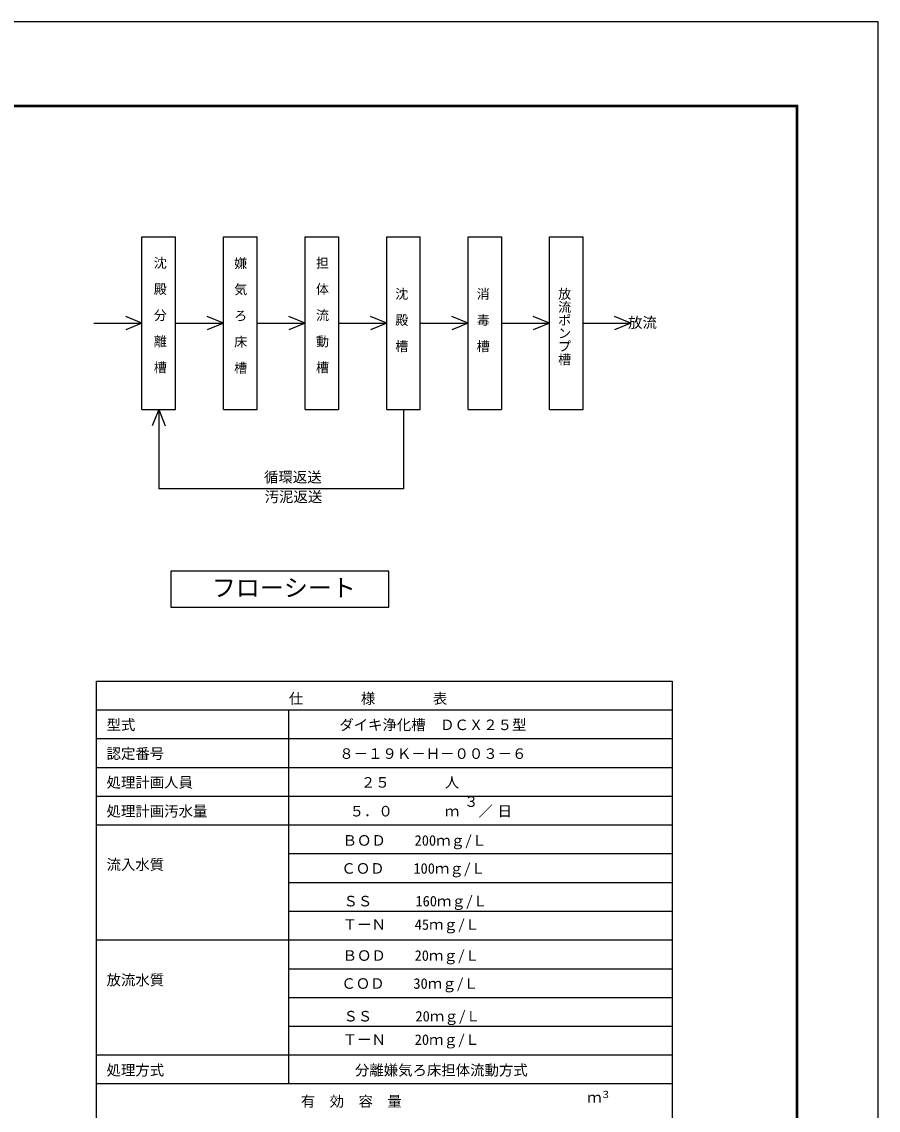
# Model space of a CAD drawing. Units: millimetres, scale not verified. Extents: x -14850 to 14850, y -10500 to 10500.
# Drawn here: x 5926 to 14850, y -848 to 10500 of the extents above; entities that cross this region are included whole.
import ezdxf
from ezdxf.enums import TextEntityAlignment as Align

# ---------------------------------------------------------------- set-up
doc = ezdxf.new("R2010")
doc.units = ezdxf.units.MM
doc.header["$LTSCALE"] = 50
for name, color, linetype, lineweight in [('0-4_07', 4, 'Continuous', 25), ('0-8_図面枠', 7, 'Continuous', 25), ('0-9_Axis_waku', 7, 'Continuous', 25)]:
    doc.layers.add(name, color=color, linetype=linetype, lineweight=lineweight)
doc.styles.add('@ＭＳ ゴシック', font='')
doc.styles.add('ＭＳ ゴシック', font='')
doc.styles.get('@ＭＳ ゴシック').set_extended_font_data('@MS Gothic')
doc.styles.get('ＭＳ ゴシック').set_extended_font_data('MS Gothic')

msp = doc.modelspace()

# ---------------------------------------------------------------- linework, layer by layer
at = {"layer": '0-4_07', "color": 7}
for p, q in [((7178.46, 8257.17), (7526.33, 8257.17)), ((7178.46, 6457.17), (7178.46, 8257.17)), ((7528.45, 6457.17), (7528.45, 8257.17)), ((8028.46, 6457.17), (8028.46, 8257.17)), ((8028.46, 8257.17), (8378.44, 8257.17)), ((8878.44, 8257.17), (9226.3, 8257.17)), ((8878.44, 6457.17), (8878.44, 8257.17)), ((9228.43, 6457.17), (9228.43, 8257.17)), ((9728.42, 8257.17), (10076.28, 8257.17)), ((9728.42, 6457.17), (9728.42, 8257.17)), ((10078.41, 6457.17), (10078.41, 8257.17)), ((10576.92, 8257.17), (10924.78, 8257.17)), ((10576.92, 6457.17), (10576.92, 8257.17)), ((10926.91, 6457.17), (10926.91, 8257.17)), ((11425.41, 8257.17), (11773.27, 8257.17)), ((11425.41, 6457.17), (11425.41, 8257.17)), ((11775.4, 6457.17), (11775.4, 8257.17)), ((7178.46, 7357.16), (7008.81, 7425.85)), ((8028.46, 7357.16), (7858.8, 7425.85)), ((8878.44, 7357.16), (8708.78, 7425.85)), ((9728.42, 7357.16), (9558.78, 7425.85)), ((10576.92, 7357.16), (10407.27, 7425.85)), ((11425.41, 7357.16), (11255.77, 7425.85)), ((12273.27, 7357.16), (12103.62, 7425.85)), ((6678.47, 7357.16), (7178.46, 7357.16)), ((7178.46, 7357.16), (7008.81, 7288.47)), ((7528.45, 7357.16), (8028.46, 7357.16)), ((8028.46, 7357.16), (7858.8, 7288.48)), ((8378.44, 7357.16), (8878.44, 7357.16)), ((8878.44, 7357.16), (8708.78, 7288.48)), ((9228.43, 7357.16), (9728.42, 7357.16)), ((9728.42, 7357.16), (9558.78, 7288.47)), ((10076.92, 7357.16), (10576.92, 7357.16)), ((10576.92, 7357.16), (10407.27, 7288.47)), ((10925.42, 7357.16), (11425.41, 7357.16)), ((11425.41, 7357.16), (11255.77, 7288.47)), ((11773.27, 7357.16), (12273.27, 7357.16)), ((12273.27, 7357.16), (12103.62, 7288.47)), ((7178.46, 6457.17), (7526.97, 6457.17)), ((7352.72, 6457.17), (7284.03, 6287.51)), ((7352.72, 6457.17), (7352.72, 5629.67)), ((7352.72, 6457.17), (7421.4, 6287.51)), ((8878.44, 6457.17), (9226.94, 6457.17)), ((9728.42, 6457.17), (10076.92, 6457.17)), ((10576.92, 6457.17), (10925.42, 6457.17)), ((11425.41, 6457.17), (11773.92, 6457.17)), ((7477.62, 4773), (7477.62, 4397.2)), ((9749.49, 4773), (7477.62, 4773)), ((9749.49, 4397.2), (9749.49, 4773)), ((7477.62, 4397.2), (9749.49, 4397.2))]:
    msp.add_line(p, q, dxfattribs=at)
at = {"layer": '0-4_07', "color": 3}
for p, q in [((6704.32, 3627.22), (12704.32, 3627.22)), ((6704.32, -3572.8), (6704.32, 3627.22)), ((12704.32, 3627.22), (12704.32, -3572.8)), ((6704.32, 3327.22), (12704.32, 3327.22)), ((8704.32, 3327.22), (8704.32, -572.81)), ((6704.32, 3027.22), (12704.32, 3027.22)), ((6704.32, 2727.22), (12704.32, 2727.22)), ((6704.32, 2427.22), (12704.32, 2427.22)), ((6704.32, 2127.22), (12704.32, 2127.22)), ((8704.32, 1827.22), (12704.32, 1827.22)), ((8704.32, 1527.21), (12704.32, 1527.21)), ((8704.32, 1227.21), (12704.32, 1227.21)), ((6704.32, 927.21), (12704.32, 927.21)), ((8704.32, 627.2), (12704.32, 627.2)), ((8704.32, 327.2), (12704.32, 327.2)), ((8704.32, 27.2), (12704.32, 27.2)), ((12704.32, -272.8), (6704.32, -272.8)), ((12704.32, -572.81), (6704.32, -572.81))]:
    msp.add_line(p, q, dxfattribs=at)
at = {"layer": '0-4_07', "color": 7}
for points in [[(8028.46, 6457.17), (8378.44, 6457.17), (8378.44, 8257.17)], [(9902.67, 6457.17), (9902.67, 5629.67), (7352.72, 5629.67)]]:
    msp.add_lwpolyline(points, dxfattribs=at)
at = {"layer": '0-8_図面枠'}
msp.add_lwpolyline([(-14850, -10500), (14850, -10500), (14850, 10500), (-14850, 10500)], close=True, dxfattribs=at)
at = {"layer": '0-9_Axis_waku'}
for p, q in [((-12964, 9629), (14014, 9629)), ((-12963, 9628), (14013, 9628)), ((-12962, 9627), (14012, 9627)), ((-12961, 9626), (14011, 9626)), ((-12960, 9625), (14010, 9625)), ((-12959, 9624), (14009, 9624)), ((-12958, 9623), (14008, 9623)), ((-12957, 9622), (14007, 9622)), ((-12956, 9621), (14006, 9621)), ((-12955, 9620), (14005, 9620)), ((-12954, 9619), (14004, 9619)), ((-12953, 9618), (14003, 9618)), ((-12952, 9617), (14002, 9617)), ((-12951, 9616), (14001, 9616)), ((-12950, 9615), (14000, 9615)), ((14000, -9665), (14000, 9615)), ((14001, -9666.01), (14001, 9616)), ((14002, -9667.01), (14002, 9617)), ((14003, -9668.01), (14003, 9618)), ((14004, -9669.01), (14004, 9619)), ((14005, -9670.01), (14005, 9620)), ((14006, -9671.01), (14006, 9621)), ((14007, -9672.01), (14007, 9622)), ((14008, -9673.01), (14008, 9623)), ((14009, -9674.01), (14009, 9624)), ((14010, -9675.01), (14010, 9625)), ((14011, -9676.01), (14011, 9626)), ((14012, -9677.01), (14012, 9627)), ((14013, -9678.01), (14013, 9628)), ((14014, -9679.01), (14014, 9629))]:
    msp.add_line(p, q, dxfattribs=at)

# ---------------------------------------------------------------- texts
at = {"layer": '0-4_07'}
for s, height, rotation, style, p in [('沈\u3000殿\u3000分\u3000離\u3000槽', 100, 270, '@ＭＳ ゴシック', (7287.55, 8055.81)), ('嫌\u3000気\u3000ろ\u3000床\u3000槽', 100, 270, '@ＭＳ ゴシック', (8125.36, 8051.77)), ('担\u3000体\u3000流\u3000動\u3000槽', 100, 270, '@ＭＳ ゴシック', (8977.47, 8055.81)), ('沈\u3000殿\u3000槽', 100, 270, '@ＭＳ ゴシック', (9803.93, 7732.16)), ('消\u3000毒\u3000槽', 100, 270, '@ＭＳ ゴシック', (10652.42, 7732.16)), ('放流ポンプ槽', 100, 270, '@ＭＳ ゴシック', (11500.92, 7732.17)), ('放流', 110, 0.001, 'ＭＳ ゴシック', (12243.22, 7276.34))]:
    msp.add_text(s, height=height, rotation=rotation, dxfattribs=dict(at, style=style)).set_placement(p, align=Align.BOTTOM_LEFT)
at = {"layer": '0-4_07', "style": 'ＭＳ ゴシック'}
for s, height, p in [('循環返送', 110, (8449.81, 5665)), ('汚泥返送', 110, (8456.65, 5459.8)), ('フローシート', 183.3, (7906.54, 4452.59)), ('仕\u3000\u3000\u3000\u3000様\u3000\u3000\u3000\u3000表', 110, (8709.31, 3357.22)), ('型式', 110, (6809.32, 3082.21)), ('ダイキ浄化槽\u3000ＤＣＸ２５型', 110, (9234.32, 3082.21)), ('認定番号', 110, (6809.32, 2782.22)), ('８－１９Ｋ－Ｈ－００３－６', 110, (9234.32, 2782.22)), ('処理計画人員\u3000', 110, (6809.32, 2482.22)), ('２５', 110, (9459.32, 2482.22)), ('人', 110, (10334.33, 2482.22)), ('３', 110, (10534.32, 2282.22)), ('処理計画汚水量', 110, (6809.32, 2182.22)), ('５．０', 110, (9341.96, 2182.22)), ('ｍ', 110, (10334.33, 2182.22)), ('／', 110, (10684.32, 2182.22)), ('日', 110, (10884.32, 2182.22)), ('ＢＯＤ\u3000\u3000200ｍｇ/Ｌ', 110, (9268.75, 1877.23)), ('流入水質', 110, (6809.32, 1625.26)), ('ＣＯＤ\u3000\u3000100ｍｇ/Ｌ', 110, (9256.33, 1585.34)), ('ＳＳ\u3000\u3000\u3000160ｍｇ/Ｌ', 110, (9277.82, 1244.51)), ('ＴーＮ\u3000\u300045ｍｇ/Ｌ', 110, (9270.14, 1000.41)), ('ＢＯＤ\u3000\u300020ｍｇ/Ｌ', 110, (9268.75, 677.22)), ('放流水質', 110, (6809.32, 422.54)), ('ＣＯＤ\u3000\u300030ｍｇ/Ｌ', 110, (9256.33, 385.32)), ('ＳＳ\u3000\u3000\u300020ｍｇ/Ｌ', 110, (9277.82, 44.5)), ('ＴーＮ\u3000\u300020ｍｇ/Ｌ', 110, (9270.14, -199.6)), ('処理方式\u3000\u3000\u3000', 110, (6809.32, -517.8)), ('分離嫌気ろ床担体流動方式', 110, (9397.39, -517.8)), ('３', 73.31, (11959.32, -742.81)), ('有\u3000効\u3000容\u3000量', 110, (8834.32, -842.8)), ('ｍ', 110, (11817.72, -801.52))]:
    msp.add_text(s, height=height, dxfattribs=at).set_placement(p, align=Align.BOTTOM_LEFT)

doc.saveas('drawing.dxf')
